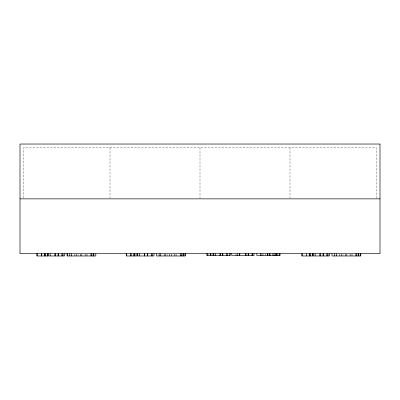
<?xml version="1.0" encoding="UTF-8"?>
<svg xmlns="http://www.w3.org/2000/svg" width="400" height="400" viewBox="0 0 400 400"><rect width="100%" height="100%" fill="white"/><g stroke="black" fill="none" stroke-linecap="round" stroke-linejoin="round"><path stroke-width="0.3" stroke-dasharray="2 1.5" d="M376.345 198.235L376.345 147.69L23.655 147.69L23.655 198.235M352.46 254.25L352.46 255.965M351.57 254.25L351.57 255.965M350.145 254.25L350.145 255.965M350.03 254.25L350.03 255.965M346.915 254.25L346.915 255.965M346.8 254.25L346.8 255.965M345.375 254.25L345.375 255.965M345.285 254.25L345.285 255.965M343.005 254.25L343.005 255.965M341.49 254.25L341.49 255.965M341.375 254.25L341.375 255.965M339.95 254.25L339.95 255.965M339.835 254.25L339.835 255.965M328.57 254.25L328.57 255.965M290 147.69L290 198.235M268.69 254.305L268.69 255.555M265.455 254.305L265.455 255.555M265.38 254.305L265.38 255.555M263.825 254.305L263.825 255.555M247.08 254.305L247.08 255.555M236.465 254.305L236.465 255.555M235.825 254.305L235.825 255.555M211.69 254.305L211.69 255.555M208.48 254.305L208.48 255.555M200 147.69L200 198.235M176.845 254.25L176.845 255.965M175.955 254.25L175.955 255.965M174.535 254.25L174.535 255.965M174.415 254.25L174.415 255.965M171.3 254.25L171.3 255.965M171.185 254.25L171.185 255.965M169.76 254.25L169.76 255.965M169.67 254.25L169.67 255.965M167.39 254.25L167.39 255.965M165.88 254.25L165.88 255.965M165.76 254.25L165.76 255.965M164.335 254.25L164.335 255.965M164.22 254.25L164.22 255.965M110 147.69L110 198.235M87.485 254.25L87.485 255.965M86.595 254.25L86.595 255.965M85.175 254.25L85.175 255.965M85.055 254.25L85.055 255.965M81.94 254.25L81.94 255.965M81.825 254.25L81.825 255.965M80.4 254.25L80.4 255.965M80.31 254.25L80.31 255.965M78.03 254.25L78.03 255.965M76.52 254.25L76.52 255.965M76.4 254.25L76.4 255.965M74.975 254.25L74.975 255.965M74.86 254.25L74.86 255.965M63.595 254.25L63.595 255.965"/><path stroke-width="0.6" d="M20 198.86L380 198.86M360.79 253.68L360.79 255.965L331.98 255.965L331.98 253.68M360.705 253.68L360.705 255.965M358.8 253.68L358.8 255.965M358.685 253.68L358.685 255.965M356.875 253.68L356.875 255.965M355.925 253.68L355.925 255.965M336.395 253.68L336.395 255.965M334.735 253.68L334.735 255.965M329.635 253.68L329.635 255.965L313.395 255.965L313.395 253.68M327.83 253.68L327.83 255.965M326.88 253.68L326.88 255.965M323.235 253.68L323.235 255.965M323.13 253.68L323.13 255.965M320.12 253.68L320.12 255.965M320.035 253.68L320.035 255.965M315.14 253.68L315.14 255.965M312.77 253.68L312.77 255.965L301.895 255.965L301.895 253.68M312.69 253.68L312.69 255.965M310.52 253.68L310.52 255.965M309.72 253.68L309.72 255.965M309.615 253.68L309.615 255.965M306.49 253.68L306.49 255.965M302.13 253.68L302.13 255.965M279.94 253.68L279.94 255.555L256.825 255.555L256.825 253.68M279.845 253.68L279.845 255.555M277.895 253.68L277.895 255.555M276.655 253.68L276.655 255.555M276.05 253.68L276.05 255.555M275.95 253.68L275.95 255.555M274.13 253.68L274.13 255.555M272.94 253.68L272.94 255.555M269.925 253.68L269.925 255.555M269.845 253.68L269.845 255.555M267.395 253.68L267.395 255.555M267.325 253.68L267.325 255.555M261.975 253.68L261.975 255.555M260.495 253.68L260.495 255.555M253.98 253.68L253.98 255.555L239.785 255.555L239.785 253.68M252.74 253.68L252.74 255.555M252.035 253.68L252.035 255.555M248.465 253.68L248.465 255.555M248.38 253.68L248.38 255.555M245.91 253.68L245.91 255.555M245.815 253.68L245.815 255.555M239.4 253.68L239.4 255.555L231.74 255.555L231.74 253.68M239.28 253.68L239.25 255.555M237.185 253.68L237.185 255.555M230.26 253.68L230.26 255.555L206.95 255.555L206.95 253.68M229.48 253.68L229.48 255.555M227.56 253.68L227.56 255.555M226.37 253.68L226.37 255.555M222.82 253.68L222.82 255.555M222.625 253.68L222.625 255.555M220.365 253.68L220.365 255.555M219.955 253.68L219.955 255.555M215.58 253.68L215.58 255.555M213.83 253.68L213.83 255.555M213.075 253.68L213.075 255.555M210.525 253.68L210.525 255.555M210.425 253.68L210.425 255.555M207.145 253.68L207.145 255.555M185.175 253.68L185.175 255.965L156.365 255.965L156.365 253.68M185.09 253.68L185.09 255.965M183.19 253.68L183.19 255.965M183.07 253.68L183.07 255.965M181.26 253.68L181.26 255.965M180.315 253.68L180.315 255.965M160.78 253.68L160.78 255.965M159.12 253.68L159.12 255.965M154.02 253.68L154.02 255.965L137.78 255.965L137.78 253.68M152.215 253.68L152.215 255.965M151.265 253.68L151.265 255.965M147.62 253.68L147.62 255.965M147.515 253.68L147.515 255.965M144.51 253.68L144.51 255.965M144.42 253.68L144.42 255.965M139.53 253.68L139.53 255.965M137.155 253.68L137.155 255.965L126.28 255.965L126.28 253.68M137.075 253.68L137.075 255.965M134.905 253.68L134.905 255.965M134.105 253.68L134.105 255.965M134 253.68L134 255.965M130.99 253.68L130.99 255.965M130.875 253.68L130.875 255.965M126.515 253.68L126.515 255.965M95.815 253.68L95.815 255.965L67.005 255.965L67.005 253.68M93.83 253.68L93.83 255.965M93.71 253.68L93.71 255.965M93.44 253.68L93.44 255.965M91.9 253.68L91.9 255.965M90.95 253.68L90.95 255.965M71.42 253.68L71.42 255.965M69.76 253.68L69.76 255.965M67.39 253.68L67.39 255.965M64.66 253.68L64.66 255.965L48.42 255.965L48.42 253.68M62.855 253.68L62.855 255.965M61.905 253.68L61.905 255.965M58.26 253.68L58.26 255.965M58.155 253.68L58.155 255.965M55.145 253.68L55.145 255.965M55.06 253.68L55.06 255.965M50.17 253.68L50.17 255.965M47.795 253.68L47.795 255.965L36.92 255.965L36.92 253.68M47.715 253.68L47.715 255.965M47.56 253.68L47.56 255.965M47.47 253.68L47.47 255.965M45.545 253.68L45.545 255.965M44.745 253.68L44.745 255.965M44.64 253.68L44.64 255.965M41.63 253.68L41.63 255.965M41.515 253.68L41.515 255.965M37.155 253.68L37.155 255.965M380 144.035L20 144.035L20 253.68L380 253.68L380 144.035"/></g></svg>
